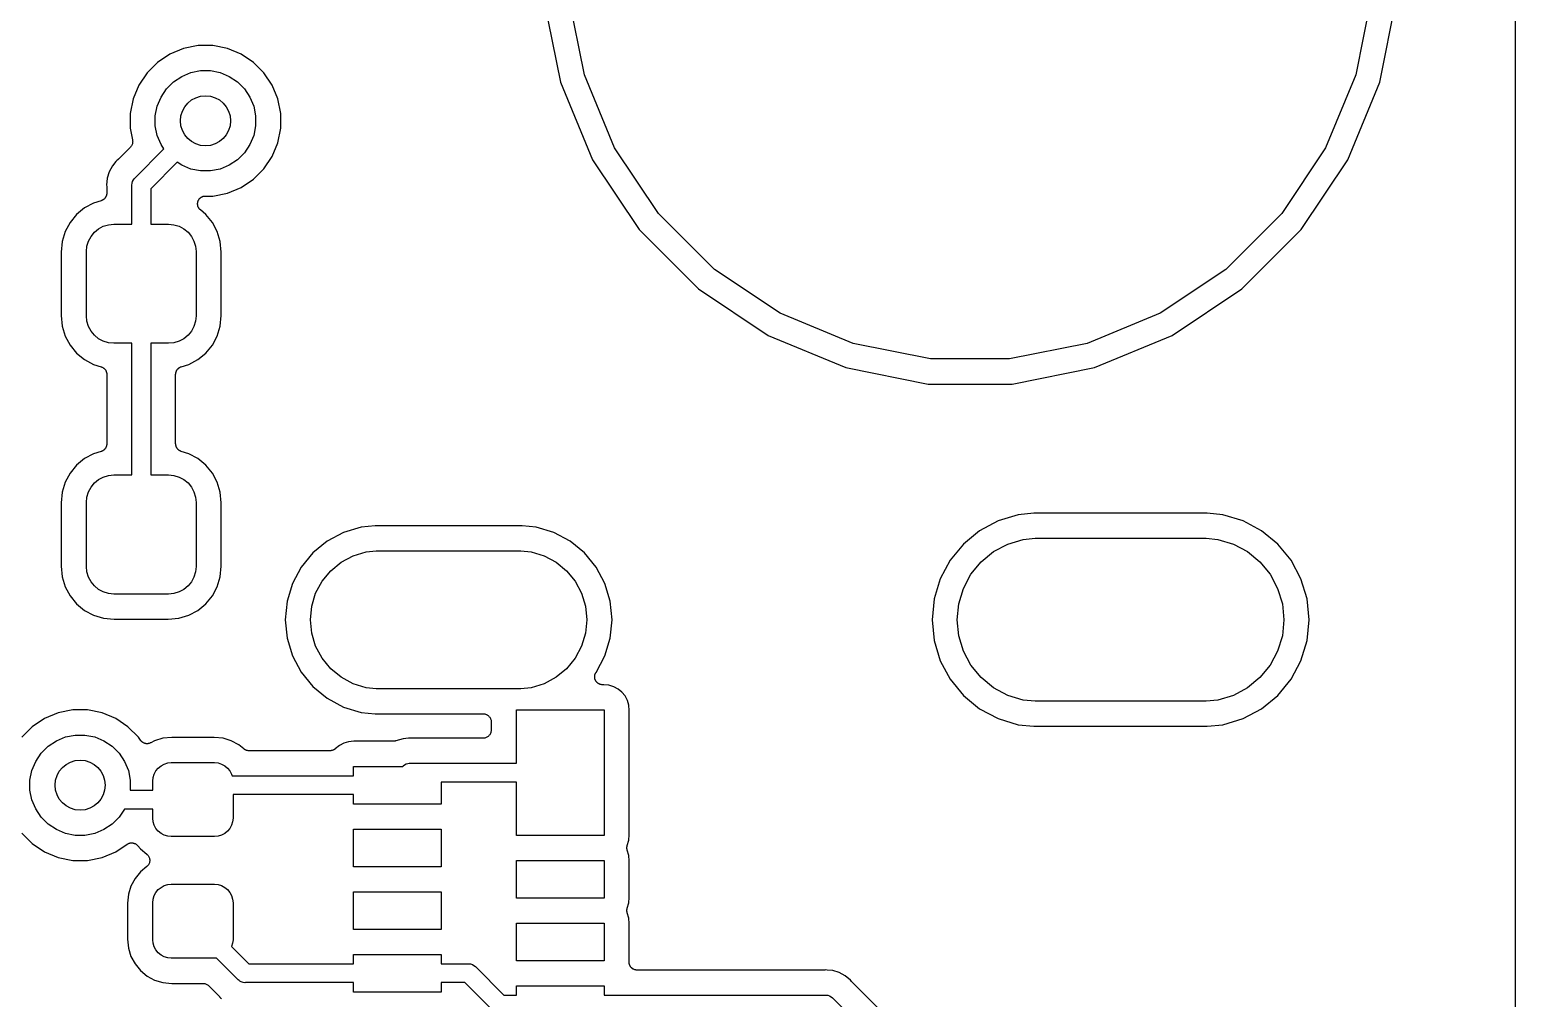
# Model space of a CAD drawing. Extents: x 113.2 to 188.8, y -123.8 to -78.2.
# Drawn here: x 177 to 188.85, y -90.8 to -83.07 of the extents above; entities that cross this region are included whole.
import ezdxf

# ---------------------------------------------------------------- set-up
doc = ezdxf.new("R2010")
doc.units = 0
doc.layers.add('BLACK', color=7, linetype='CONTINUOUS')

msp = doc.modelspace()

# ---------------------------------------------------------------- linework, layer by layer
at = {"layer": 'BLACK', "linetype": 'CONTINUOUS'}
for p, q in [((188.849, -78.2135), (188.849, -123.786)), ((181.1, -82.8349), (181.231, -83.4917)), ((181.423, -83.4334), (181.3, -82.8152)), ((187.7, -82.8152), (187.577, -83.4334)), ((187.769, -83.4917), (187.9, -82.8349)), ((178.116, -83.2683), (178.018, -83.334)), ((178.225, -83.2231), (178.116, -83.2683)), ((178.341, -83.2), (178.225, -83.2231)), ((178.459, -83.2), (178.341, -83.2)), ((178.575, -83.2231), (178.459, -83.2)), ((178.684, -83.2683), (178.575, -83.2231)), ((178.782, -83.334), (178.684, -83.2683)), ((177.934, -83.4175), (177.868, -83.5158)), ((178.018, -83.334), (177.934, -83.4175)), ((178.211, -83.4455), (178.283, -83.4154)), ((178.283, -83.4154), (178.361, -83.4)), ((178.361, -83.4), (178.439, -83.4)), ((178.439, -83.4), (178.517, -83.4154)), ((178.517, -83.4154), (178.589, -83.4455)), ((178.866, -83.4175), (178.782, -83.334)), ((178.932, -83.5158), (178.866, -83.4175)), ((177.868, -83.5158), (177.823, -83.625)), ((178.046, -83.6105), (178.089, -83.545)), ((178.089, -83.545), (178.145, -83.4893)), ((178.145, -83.4893), (178.211, -83.4455)), ((178.589, -83.4455), (178.655, -83.4893)), ((178.655, -83.4893), (178.711, -83.545)), ((178.711, -83.545), (178.754, -83.6105)), ((178.977, -83.625), (178.932, -83.5158)), ((181.231, -83.4917), (181.487, -84.1105)), ((181.664, -84.0158), (181.423, -83.4334)), ((187.577, -83.4334), (187.336, -84.0158)), ((187.513, -84.1105), (187.769, -83.4917)), ((177.823, -83.625), (177.8, -83.7409)), ((178.015, -83.6833), (178.046, -83.6105)), ((178.754, -83.6105), (178.785, -83.6833)), ((179, -83.7409), (178.977, -83.625)), ((177.8, -83.7409), (177.8, -83.8591)), ((178, -83.7606), (178.015, -83.6833)), ((178, -83.8394), (178, -83.7606)), ((178.785, -83.6833), (178.8, -83.7606)), ((178.8, -83.7606), (178.8, -83.8394)), ((179, -83.8591), (179, -83.7409)), ((177.8, -83.8591), (177.819, -83.9529)), ((178.015, -83.9167), (178, -83.8394)), ((178.8, -83.8394), (178.785, -83.9167)), ((178.977, -83.975), (179, -83.8591)), ((177.801, -84.0096), (177.705, -84.1063)), ((177.805, -84.0051), (177.801, -84.0096)), ((177.809, -84.0006), (177.805, -84.0051)), ((177.812, -83.995), (177.809, -84.0001)), ((177.809, -84.0001), (177.809, -84.0004)), ((177.809, -84.0004), (177.809, -84.0006)), ((177.815, -83.9899), (177.812, -83.995)), ((177.817, -83.9837), (177.815, -83.9893)), ((177.815, -83.9893), (177.815, -83.9896)), ((177.815, -83.9896), (177.815, -83.9899)), ((177.819, -83.9782), (177.817, -83.9837)), ((177.819, -83.9529), (177.819, -83.9532)), ((177.819, -83.9532), (177.819, -83.9532)), ((177.819, -83.9532), (177.819, -83.9532)), ((177.819, -83.9532), (177.819, -83.9538)), ((177.819, -83.9538), (177.819, -83.9596)), ((177.819, -83.9596), (177.82, -83.9654)), ((177.82, -83.966), (177.819, -83.9718)), ((177.819, -83.9718), (177.819, -83.9776)), ((177.819, -83.9776), (177.819, -83.9779)), ((177.819, -83.9779), (177.819, -83.9782)), ((177.82, -83.9654), (177.82, -83.9657)), ((177.82, -83.9657), (177.82, -83.966)), ((178.046, -83.9895), (178.015, -83.9167)), ((178.069, -84.0248), (178.046, -83.9895)), ((178.754, -83.9895), (178.711, -84.055)), ((178.785, -83.9167), (178.754, -83.9895)), ((178.932, -84.0842), (178.977, -83.975)), ((182.014, -84.5399), (181.664, -84.0158)), ((187.336, -84.0158), (186.986, -84.5399)), ((177.685, -84.1253), (177.658, -84.159)), ((177.692, -84.1171), (177.685, -84.1252)), ((177.685, -84.1252), (177.685, -84.1253)), ((177.7, -84.1105), (177.692, -84.1171)), ((177.702, -84.1086), (177.7, -84.1105)), ((177.704, -84.1069), (177.702, -84.1086)), ((177.705, -84.1063), (177.704, -84.1069)), ((177.837, -84.2569), (178.069, -84.0248)), ((178.175, -84.1309), (177.963, -84.3436)), ((178.211, -84.1545), (178.175, -84.1309)), ((178.655, -84.1107), (178.589, -84.1545)), ((178.711, -84.055), (178.655, -84.1107)), ((178.866, -84.1825), (178.932, -84.0842)), ((181.487, -84.1105), (181.859, -84.6674)), ((187.141, -84.6674), (187.513, -84.1105)), ((177.616, -84.2586), (177.611, -84.3125)), ((177.632, -84.2068), (177.616, -84.2586)), ((177.658, -84.159), (177.632, -84.2068)), ((177.825, -84.2706), (177.834, -84.2592)), ((177.834, -84.2592), (177.837, -84.2569)), ((178.283, -84.1846), (178.211, -84.1545)), ((178.361, -84.2), (178.283, -84.1846)), ((178.439, -84.2), (178.361, -84.2)), ((178.517, -84.1846), (178.439, -84.2)), ((178.589, -84.1545), (178.517, -84.1846)), ((178.782, -84.266), (178.866, -84.1825)), ((177.611, -84.3125), (177.612, -84.3229)), ((177.612, -84.3229), (177.612, -84.3238)), ((177.612, -84.3238), (177.612, -84.3265)), ((177.612, -84.3265), (177.613, -84.3291)), ((177.613, -84.3777), (177.612, -84.3786)), ((177.612, -84.3786), (177.612, -84.3814)), ((177.613, -84.3291), (177.613, -84.3777)), ((177.812, -84.3125), (177.814, -84.2978)), ((177.813, -84.3162), (177.812, -84.3125)), ((177.813, -84.625), (177.813, -84.3162)), ((177.814, -84.2978), (177.818, -84.2837)), ((177.818, -84.2837), (177.825, -84.2706)), ((177.963, -84.3436), (177.963, -84.625)), ((178.459, -84.4), (178.575, -84.3769)), ((178.575, -84.3769), (178.684, -84.3317)), ((178.684, -84.3317), (178.782, -84.266)), ((177.436, -84.4948), (177.372, -84.547)), ((177.508, -84.456), (177.436, -84.4948)), ((177.568, -84.4379), (177.508, -84.456)), ((177.57, -84.4368), (177.568, -84.4379)), ((177.573, -84.436), (177.57, -84.4368)), ((177.576, -84.4344), (177.573, -84.436)), ((177.579, -84.4332), (177.576, -84.4344)), ((177.582, -84.4316), (177.579, -84.4332)), ((177.584, -84.4303), (177.582, -84.4316)), ((177.587, -84.4282), (177.584, -84.4303)), ((177.589, -84.4264), (177.587, -84.4282)), ((177.591, -84.4244), (177.589, -84.4264)), ((177.594, -84.4226), (177.591, -84.4244)), ((177.596, -84.4201), (177.594, -84.4226)), ((177.598, -84.4177), (177.596, -84.4201)), ((177.6, -84.4154), (177.598, -84.4177)), ((177.602, -84.4132), (177.6, -84.4154)), ((177.603, -84.4103), (177.602, -84.4132)), ((177.605, -84.4075), (177.603, -84.4103)), ((177.606, -84.4049), (177.605, -84.4075)), ((177.607, -84.4025), (177.606, -84.4049)), ((177.608, -84.3993), (177.607, -84.4025)), ((177.61, -84.3962), (177.608, -84.3993)), ((177.611, -84.3908), (177.61, -84.3935)), ((177.61, -84.3935), (177.61, -84.3962)), ((177.612, -84.3842), (177.611, -84.3875)), ((177.611, -84.3875), (177.611, -84.3908)), ((177.612, -84.3814), (177.612, -84.3842)), ((178.337, -84.4561), (178.338, -84.4532)), ((178.337, -84.4593), (178.337, -84.4561)), ((178.337, -84.4624), (178.337, -84.4593)), ((178.337, -84.4654), (178.337, -84.4624)), ((178.337, -84.4684), (178.337, -84.4654)), ((178.338, -84.4715), (178.337, -84.4684)), ((178.338, -84.4502), (178.339, -84.4472)), ((178.338, -84.4532), (178.338, -84.4502)), ((178.338, -84.4746), (178.338, -84.4715)), ((178.339, -84.4775), (178.338, -84.4746)), ((178.339, -84.4472), (178.34, -84.4441)), ((178.339, -84.4804), (178.339, -84.4775)), ((178.34, -84.4833), (178.339, -84.4804)), ((178.34, -84.4441), (178.341, -84.4413)), ((178.341, -84.4864), (178.34, -84.4833)), ((178.341, -84.4413), (178.342, -84.4385)), ((178.343, -84.489), (178.341, -84.4864)), ((178.342, -84.4385), (178.343, -84.4357)), ((178.343, -84.4357), (178.344, -84.4328)), ((178.344, -84.4918), (178.343, -84.489)), ((178.344, -84.4328), (178.346, -84.4303)), ((178.346, -84.4945), (178.344, -84.4918)), ((178.346, -84.4303), (178.348, -84.4277)), ((178.347, -84.4973), (178.346, -84.4945)), ((178.349, -84.4996), (178.347, -84.4973)), ((178.348, -84.4277), (178.35, -84.4253)), ((178.35, -84.4253), (178.351, -84.4226)), ((178.351, -84.4226), (178.353, -84.4206)), ((178.353, -84.4206), (178.355, -84.4183)), ((178.355, -84.4183), (178.358, -84.4162)), ((178.358, -84.4162), (178.36, -84.414)), ((178.36, -84.414), (178.363, -84.4124)), ((178.363, -84.4124), (178.365, -84.4105)), ((178.365, -84.4105), (178.368, -84.409)), ((178.368, -84.409), (178.37, -84.4073)), ((178.37, -84.4073), (178.373, -84.4061)), ((178.373, -84.4061), (178.376, -84.4047)), ((178.376, -84.4047), (178.379, -84.4038)), ((178.379, -84.4038), (178.382, -84.4026)), ((178.382, -84.4026), (178.385, -84.4021)), ((178.385, -84.4021), (178.387, -84.4012)), ((178.387, -84.4012), (178.391, -84.4009)), ((178.391, -84.4009), (178.394, -84.4003)), ((178.394, -84.4003), (178.397, -84.4003)), ((178.397, -84.4003), (178.4, -84.4)), ((178.4, -84.4), (178.459, -84.4)), ((177.32, -84.6106), (177.281, -84.6831)), ((177.372, -84.547), (177.32, -84.6106)), ((178.351, -84.5021), (178.349, -84.4996)), ((178.353, -84.5044), (178.351, -84.5021)), ((178.355, -84.5068), (178.353, -84.5044)), ((178.357, -84.5087), (178.355, -84.5068)), ((178.359, -84.5109), (178.357, -84.5087)), ((178.36, -84.5114), (178.359, -84.5109)), ((178.403, -84.547), (178.36, -84.5114)), ((178.455, -84.6106), (178.403, -84.547)), ((178.494, -84.6831), (178.455, -84.6106)), ((182.46, -84.9856), (182.014, -84.5399)), ((186.986, -84.5399), (186.54, -84.9856)), ((177.281, -84.6831), (177.257, -84.7619)), ((177.467, -84.76), (177.487, -84.7222)), ((177.487, -84.7222), (177.514, -84.6891)), ((177.514, -84.6891), (177.547, -84.6619)), ((177.547, -84.6619), (177.585, -84.6417)), ((177.585, -84.6417), (177.626, -84.6292)), ((177.626, -84.6292), (177.669, -84.625)), ((177.669, -84.625), (177.813, -84.625)), ((177.963, -84.625), (178.106, -84.625)), ((178.106, -84.625), (178.149, -84.6292)), ((178.149, -84.6292), (178.19, -84.6417)), ((178.19, -84.6417), (178.228, -84.6619)), ((178.228, -84.6619), (178.261, -84.6891)), ((178.261, -84.6891), (178.288, -84.7222)), ((178.288, -84.7222), (178.308, -84.76)), ((178.518, -84.7619), (178.494, -84.6831)), ((181.859, -84.6674), (182.333, -85.141)), ((186.667, -85.141), (187.141, -84.6674)), ((177.257, -84.7619), (177.249, -84.8468)), ((177.249, -84.8468), (177.249, -85.3532)), ((177.45, -84.8438), (177.454, -84.8011)), ((177.45, -85.3563), (177.45, -84.8438)), ((177.454, -84.8011), (177.467, -84.76)), ((178.308, -84.76), (178.321, -84.8011)), ((178.321, -84.8011), (178.325, -84.8438)), ((178.325, -84.8438), (178.325, -85.3563)), ((178.526, -84.8468), (178.518, -84.7619)), ((178.526, -85.3532), (178.526, -84.8468)), ((182.984, -85.3358), (182.46, -84.9856)), ((186.54, -84.9856), (186.016, -85.3358)), ((182.333, -85.141), (182.889, -85.513)), ((186.111, -85.513), (186.667, -85.141)), ((177.249, -85.3532), (177.257, -85.4381)), ((177.257, -85.4381), (177.281, -85.5169)), ((177.454, -85.3989), (177.45, -85.3563)), ((177.467, -85.44), (177.454, -85.3989)), ((177.487, -85.4778), (177.467, -85.44)), ((178.308, -85.44), (178.288, -85.4778)), ((178.321, -85.3989), (178.308, -85.44)), ((178.325, -85.3563), (178.321, -85.3989)), ((178.494, -85.5169), (178.518, -85.4381)), ((178.518, -85.4381), (178.526, -85.3532)), ((183.567, -85.577), (182.984, -85.3358)), ((186.016, -85.3358), (185.433, -85.577)), ((177.281, -85.5169), (177.32, -85.5894)), ((177.514, -85.5109), (177.487, -85.4778)), ((177.547, -85.5381), (177.514, -85.5109)), ((177.585, -85.5583), (177.547, -85.5381)), ((177.626, -85.5708), (177.585, -85.5583)), ((178.19, -85.5583), (178.149, -85.5708)), ((178.228, -85.5381), (178.19, -85.5583)), ((178.261, -85.5109), (178.228, -85.5381)), ((178.288, -85.4778), (178.261, -85.5109)), ((178.455, -85.5894), (178.494, -85.5169)), ((182.889, -85.513), (183.508, -85.7693)), ((185.492, -85.7693), (186.111, -85.513)), ((177.32, -85.5894), (177.372, -85.653)), ((177.372, -85.653), (177.436, -85.7052)), ((177.669, -85.575), (177.626, -85.5708)), ((177.813, -85.575), (177.669, -85.575)), ((177.812, -86.625), (177.813, -85.575)), ((178.106, -85.575), (177.963, -85.575)), ((177.963, -85.575), (177.963, -86.625)), ((178.149, -85.5708), (178.106, -85.575)), ((178.339, -85.7052), (178.403, -85.653)), ((178.403, -85.653), (178.455, -85.5894)), ((184.185, -85.7), (183.567, -85.577)), ((185.433, -85.577), (184.815, -85.7)), ((177.436, -85.7052), (177.508, -85.744)), ((177.508, -85.744), (177.568, -85.7621)), ((177.568, -85.7621), (177.569, -85.7624)), ((177.569, -85.7624), (177.571, -85.7635)), ((177.571, -85.7635), (177.574, -85.7644)), ((177.574, -85.7644), (177.577, -85.7659)), ((177.577, -85.7659), (177.58, -85.7673)), ((177.58, -85.7673), (177.582, -85.7689)), ((177.582, -85.7689), (177.585, -85.7702)), ((177.585, -85.7702), (177.587, -85.7723)), ((177.587, -85.7723), (177.59, -85.7742)), ((177.59, -85.7742), (177.592, -85.7762)), ((177.592, -85.7762), (177.594, -85.778)), ((177.594, -85.778), (177.596, -85.7806)), ((177.596, -85.7806), (177.599, -85.783)), ((177.599, -85.783), (177.6, -85.7853)), ((177.6, -85.7853), (177.602, -85.7875)), ((177.602, -85.7875), (177.604, -85.7904)), ((177.604, -85.7904), (177.605, -85.7932)), ((177.605, -85.7932), (177.606, -85.7959)), ((177.606, -85.7959), (177.608, -85.7983)), ((177.608, -85.7983), (177.609, -85.8015)), ((178.165, -85.8038), (178.167, -85.8007)), ((178.167, -85.8007), (178.168, -85.7975)), ((178.168, -85.7975), (178.169, -85.7951)), ((178.169, -85.7951), (178.17, -85.7925)), ((178.17, -85.7925), (178.172, -85.7897)), ((178.172, -85.7897), (178.173, -85.7868)), ((178.173, -85.7868), (178.175, -85.7846)), ((178.175, -85.7846), (178.177, -85.7823)), ((178.177, -85.7823), (178.179, -85.7799)), ((178.179, -85.7799), (178.181, -85.7774)), ((178.181, -85.7774), (178.184, -85.7756)), ((178.184, -85.7756), (178.186, -85.7736)), ((178.186, -85.7736), (178.188, -85.7718)), ((178.188, -85.7718), (178.191, -85.7697)), ((178.191, -85.7697), (178.193, -85.7684)), ((178.193, -85.7684), (178.196, -85.7668)), ((178.196, -85.7668), (178.199, -85.7656)), ((178.199, -85.7656), (178.202, -85.764)), ((178.202, -85.764), (178.205, -85.7632)), ((178.205, -85.7632), (178.207, -85.7621)), ((178.207, -85.7621), (178.267, -85.744)), ((178.267, -85.744), (178.339, -85.7052)), ((183.508, -85.7693), (184.165, -85.9)), ((184.815, -85.7), (184.185, -85.7)), ((184.835, -85.9), (185.492, -85.7693)), ((177.609, -85.8015), (177.61, -85.8046)), ((177.61, -85.8046), (177.61, -85.8074)), ((177.61, -85.8074), (177.611, -85.8101)), ((177.611, -85.8101), (177.612, -85.8134)), ((177.612, -85.8134), (177.612, -85.8167)), ((177.612, -85.8167), (177.612, -85.8195)), ((177.612, -85.8195), (177.613, -85.8223)), ((177.613, -85.8223), (177.612, -86.3777)), ((178.162, -85.8223), (178.163, -85.8214)), ((178.162, -86.3777), (178.162, -85.8223)), ((178.163, -85.8125), (178.164, -85.8092)), ((178.163, -85.8158), (178.163, -85.8125)), ((178.163, -85.8186), (178.163, -85.8158)), ((178.163, -85.8214), (178.163, -85.8186)), ((178.164, -85.8092), (178.165, -85.8065)), ((178.165, -85.8065), (178.165, -85.8038)), ((184.165, -85.9), (184.835, -85.9)), ((177.611, -86.3908), (177.61, -86.3935)), ((177.61, -86.3935), (177.61, -86.3962)), ((177.612, -86.3842), (177.611, -86.3875)), ((177.611, -86.3875), (177.611, -86.3908)), ((177.612, -86.3777), (177.612, -86.3786)), ((177.612, -86.3786), (177.612, -86.3814)), ((177.612, -86.3814), (177.612, -86.3842)), ((178.163, -86.3805), (178.162, -86.3777)), ((178.163, -86.3833), (178.163, -86.3805)), ((178.163, -86.3866), (178.163, -86.3833)), ((178.164, -86.3899), (178.163, -86.3866)), ((178.165, -86.3926), (178.164, -86.3899)), ((178.165, -86.3954), (178.165, -86.3926)), ((177.436, -86.4948), (177.372, -86.547)), ((177.508, -86.456), (177.436, -86.4948)), ((177.568, -86.4379), (177.508, -86.456)), ((177.57, -86.4368), (177.568, -86.4379)), ((177.573, -86.436), (177.57, -86.4368)), ((177.576, -86.4344), (177.573, -86.436)), ((177.579, -86.4332), (177.576, -86.4344)), ((177.582, -86.4316), (177.579, -86.4332)), ((177.584, -86.4303), (177.582, -86.4316)), ((177.587, -86.4282), (177.584, -86.4303)), ((177.589, -86.4264), (177.587, -86.4282)), ((177.591, -86.4244), (177.589, -86.4264)), ((177.594, -86.4226), (177.591, -86.4244)), ((177.596, -86.4201), (177.594, -86.4226)), ((177.598, -86.4177), (177.596, -86.4201)), ((177.6, -86.4154), (177.598, -86.4177)), ((177.602, -86.4132), (177.6, -86.4154)), ((177.603, -86.4103), (177.602, -86.4132)), ((177.605, -86.4075), (177.603, -86.4103)), ((177.606, -86.4049), (177.605, -86.4075)), ((177.607, -86.4025), (177.606, -86.4049)), ((177.608, -86.3993), (177.607, -86.4025)), ((177.61, -86.3962), (177.608, -86.3993)), ((178.166, -86.3985), (178.165, -86.3954)), ((178.167, -86.4017), (178.166, -86.3985)), ((178.169, -86.4041), (178.167, -86.4017)), ((178.17, -86.4068), (178.169, -86.4041)), ((178.171, -86.4095), (178.17, -86.4068)), ((178.173, -86.4125), (178.171, -86.4095)), ((178.175, -86.4147), (178.173, -86.4125)), ((178.176, -86.417), (178.175, -86.4147)), ((178.179, -86.4194), (178.176, -86.417)), ((178.181, -86.422), (178.179, -86.4194)), ((178.183, -86.4238), (178.181, -86.422)), ((178.185, -86.4258), (178.183, -86.4238)), ((178.188, -86.4277), (178.185, -86.4258)), ((178.19, -86.4298), (178.188, -86.4277)), ((178.193, -86.4312), (178.19, -86.4298)), ((178.195, -86.4327), (178.193, -86.4312)), ((178.198, -86.4341), (178.195, -86.4327)), ((178.201, -86.4356), (178.198, -86.4341)), ((178.204, -86.4365), (178.201, -86.4356)), ((178.206, -86.4376), (178.204, -86.4365)), ((178.207, -86.4379), (178.206, -86.4376)), ((178.267, -86.456), (178.207, -86.4379)), ((178.339, -86.4948), (178.267, -86.456)), ((178.403, -86.547), (178.339, -86.4948)), ((177.32, -86.6106), (177.281, -86.6831)), ((177.372, -86.547), (177.32, -86.6106)), ((177.585, -86.6417), (177.626, -86.6292)), ((177.626, -86.6292), (177.669, -86.625)), ((177.669, -86.625), (177.812, -86.625)), ((177.963, -86.625), (178.106, -86.625)), ((178.106, -86.625), (178.149, -86.6292)), ((178.149, -86.6292), (178.19, -86.6417)), ((178.455, -86.6106), (178.403, -86.547)), ((178.494, -86.6831), (178.455, -86.6106)), ((177.281, -86.6831), (177.257, -86.7619)), ((177.467, -86.76), (177.487, -86.7222)), ((177.487, -86.7222), (177.514, -86.6891)), ((177.514, -86.6891), (177.547, -86.6619)), ((177.547, -86.6619), (177.585, -86.6417)), ((178.19, -86.6417), (178.228, -86.6619)), ((178.228, -86.6619), (178.261, -86.6891)), ((178.261, -86.6891), (178.288, -86.7222)), ((178.288, -86.7222), (178.308, -86.76)), ((178.518, -86.7619), (178.494, -86.6831)), ((177.257, -86.7619), (177.249, -86.8468)), ((177.249, -86.8468), (177.249, -87.3532)), ((177.45, -86.8438), (177.454, -86.8011)), ((177.45, -87.3563), (177.45, -86.8438)), ((177.454, -86.8011), (177.467, -86.76)), ((178.308, -86.76), (178.321, -86.8011)), ((178.321, -86.8011), (178.325, -86.8438)), ((178.325, -86.8438), (178.325, -87.3563)), ((178.526, -86.8468), (178.518, -86.7619)), ((178.526, -87.3532), (178.526, -86.8468)), ((184.883, -86.9423), (184.723, -86.9909)), ((185.008, -86.93), (184.883, -86.9423)), ((186.392, -86.93), (185.008, -86.93)), ((186.517, -86.9423), (186.392, -86.93)), ((186.677, -86.9909), (186.517, -86.9423)), ((179.502, -87.0837), (179.371, -87.1534)), ((179.643, -87.0409), (179.502, -87.0837)), ((179.753, -87.03), (179.643, -87.0409)), ((180.927, -87.03), (179.753, -87.03)), ((181.037, -87.0409), (180.927, -87.03)), ((181.178, -87.0837), (181.037, -87.0409)), ((181.309, -87.1534), (181.178, -87.0837)), ((184.575, -87.0698), (184.446, -87.1761)), ((184.723, -86.9909), (184.575, -87.0698)), ((186.825, -87.0698), (186.677, -86.9909)), ((186.954, -87.176), (186.825, -87.0698)), ((179.371, -87.1534), (179.257, -87.2471)), ((181.423, -87.2471), (181.309, -87.1534)), ((184.446, -87.1761), (184.34, -87.3055)), ((184.687, -87.2369), (184.8, -87.1766)), ((184.8, -87.1766), (184.923, -87.1394)), ((184.923, -87.1394), (185.018, -87.13)), ((185.018, -87.13), (186.382, -87.13)), ((186.382, -87.13), (186.477, -87.1394)), ((186.477, -87.1394), (186.6, -87.1766)), ((186.6, -87.1766), (186.713, -87.2369)), ((187.06, -87.3055), (186.954, -87.176)), ((179.257, -87.2471), (179.163, -87.3613)), ((179.399, -87.3892), (179.483, -87.3205)), ((179.483, -87.3205), (179.579, -87.2694)), ((179.579, -87.2694), (179.682, -87.238)), ((179.682, -87.238), (179.763, -87.23)), ((179.763, -87.23), (180.917, -87.23)), ((180.917, -87.23), (180.998, -87.238)), ((180.998, -87.238), (181.101, -87.2694)), ((181.101, -87.2694), (181.197, -87.3205)), ((181.197, -87.3205), (181.281, -87.3892)), ((181.517, -87.3613), (181.423, -87.2471)), ((184.34, -87.3055), (184.261, -87.4531)), ((184.507, -87.4171), (184.588, -87.3182)), ((184.588, -87.3182), (184.687, -87.2369)), ((186.713, -87.2369), (186.812, -87.3182)), ((186.812, -87.3182), (186.893, -87.4171)), ((187.139, -87.4531), (187.06, -87.3055)), ((177.249, -87.3532), (177.257, -87.4381)), ((177.257, -87.4381), (177.281, -87.5169)), ((177.454, -87.3989), (177.45, -87.3563)), ((177.467, -87.44), (177.454, -87.3989)), ((177.487, -87.4778), (177.467, -87.44)), ((178.308, -87.44), (178.288, -87.4778)), ((178.321, -87.3989), (178.308, -87.44)), ((178.325, -87.3563), (178.321, -87.3989)), ((178.494, -87.5169), (178.518, -87.4381)), ((178.518, -87.4381), (178.526, -87.3532)), ((179.163, -87.3613), (179.094, -87.4916)), ((179.33, -87.473), (179.399, -87.3892)), ((181.281, -87.3892), (181.35, -87.473)), ((181.586, -87.4916), (181.517, -87.3613)), ((184.261, -87.4531), (184.212, -87.6134)), ((184.447, -87.5301), (184.507, -87.4171)), ((186.893, -87.4171), (186.953, -87.5301)), ((187.188, -87.6134), (187.139, -87.4531)), ((177.281, -87.5169), (177.32, -87.5894)), ((177.514, -87.5109), (177.487, -87.4778)), ((177.547, -87.5381), (177.514, -87.5109)), ((177.585, -87.5583), (177.547, -87.5381)), ((177.626, -87.5708), (177.585, -87.5583)), ((177.669, -87.575), (177.626, -87.5708)), ((178.106, -87.575), (177.669, -87.575)), ((178.149, -87.5708), (178.106, -87.575)), ((178.19, -87.5583), (178.149, -87.5708)), ((178.228, -87.5381), (178.19, -87.5583)), ((178.261, -87.5109), (178.228, -87.5381)), ((178.288, -87.4778), (178.261, -87.5109)), ((178.455, -87.5894), (178.494, -87.5169)), ((179.094, -87.4916), (179.051, -87.633)), ((179.248, -87.6722), (179.279, -87.5685)), ((179.279, -87.5685), (179.33, -87.473)), ((181.35, -87.473), (181.401, -87.5685)), ((181.401, -87.5685), (181.432, -87.6722)), ((181.629, -87.633), (181.586, -87.4916)), ((184.409, -87.6526), (184.447, -87.5301)), ((186.953, -87.5301), (186.991, -87.6526)), ((177.32, -87.5894), (177.372, -87.653)), ((177.372, -87.653), (177.436, -87.7052)), ((178.339, -87.7052), (178.403, -87.653)), ((178.403, -87.653), (178.455, -87.5894)), ((179.051, -87.633), (179.036, -87.78)), ((179.237, -87.78), (179.248, -87.6722)), ((181.432, -87.6722), (181.443, -87.78)), ((181.644, -87.78), (181.629, -87.633)), ((184.212, -87.6134), (184.196, -87.78)), ((184.397, -87.78), (184.409, -87.6526)), ((186.991, -87.6526), (187.003, -87.78)), ((187.204, -87.78), (187.188, -87.6134)), ((177.436, -87.7052), (177.508, -87.744)), ((177.508, -87.744), (177.587, -87.7679)), ((177.587, -87.7679), (177.672, -87.7763)), ((177.672, -87.7763), (178.103, -87.7763)), ((178.103, -87.7763), (178.188, -87.7679)), ((178.188, -87.7679), (178.267, -87.744)), ((178.267, -87.744), (178.339, -87.7052)), ((179.036, -87.78), (179.051, -87.927)), ((179.248, -87.8878), (179.237, -87.78)), ((181.443, -87.78), (181.432, -87.8878)), ((181.629, -87.927), (181.644, -87.78)), ((184.196, -87.78), (184.212, -87.9466)), ((184.409, -87.9074), (184.397, -87.78)), ((187.003, -87.78), (186.991, -87.9074)), ((187.188, -87.9466), (187.204, -87.78)), ((179.051, -87.927), (179.094, -88.0684)), ((179.279, -87.9915), (179.248, -87.8878)), ((181.432, -87.8878), (181.401, -87.9915)), ((181.586, -88.0684), (181.629, -87.927)), ((184.447, -88.0299), (184.409, -87.9074)), ((186.991, -87.9074), (186.953, -88.0299)), ((179.33, -88.087), (179.279, -87.9915)), ((181.401, -87.9915), (181.35, -88.087)), ((184.212, -87.9466), (184.261, -88.1069)), ((184.507, -88.1429), (184.447, -88.0299)), ((186.953, -88.0299), (186.893, -88.1429)), ((187.139, -88.1069), (187.188, -87.9466)), ((179.094, -88.0684), (179.163, -88.1987)), ((179.399, -88.1708), (179.33, -88.087)), ((179.483, -88.2395), (179.399, -88.1708)), ((181.281, -88.1708), (181.197, -88.2395)), ((181.35, -88.087), (181.281, -88.1708)), ((181.516, -88.2), (181.586, -88.0684)), ((184.261, -88.1069), (184.34, -88.2545)), ((184.588, -88.2418), (184.507, -88.1429)), ((186.893, -88.1429), (186.812, -88.2418)), ((187.06, -88.2545), (187.139, -88.1069)), ((179.163, -88.1987), (179.257, -88.3129)), ((179.579, -88.2906), (179.483, -88.2395)), ((181.197, -88.2395), (181.101, -88.2906)), ((181.505, -88.2295), (181.506, -88.2264)), ((181.505, -88.2325), (181.505, -88.2295)), ((181.505, -88.2354), (181.505, -88.2325)), ((181.505, -88.2386), (181.505, -88.2354)), ((181.505, -88.2418), (181.505, -88.2386)), ((181.505, -88.2447), (181.505, -88.2418)), ((181.506, -88.2477), (181.505, -88.2447)), ((181.506, -88.2232), (181.507, -88.2204)), ((181.506, -88.2264), (181.506, -88.2232)), ((181.507, -88.2507), (181.506, -88.2477)), ((181.507, -88.2175), (181.509, -88.2146)), ((181.507, -88.2204), (181.507, -88.2175)), ((181.507, -88.2539), (181.507, -88.2507)), ((181.508, -88.2566), (181.507, -88.2539)), ((181.509, -88.2594), (181.508, -88.2566)), ((181.509, -88.2115), (181.511, -88.2089)), ((181.509, -88.2146), (181.509, -88.2115)), ((181.511, -88.2623), (181.509, -88.2594)), ((181.511, -88.2089), (181.512, -88.2062)), ((181.512, -88.2652), (181.511, -88.2623)), ((181.512, -88.2062), (181.514, -88.2035)), ((181.513, -88.2677), (181.512, -88.2652)), ((181.515, -88.2703), (181.513, -88.2677)), ((181.514, -88.2035), (181.515, -88.2007)), ((181.515, -88.2007), (181.516, -88.2)), ((181.517, -88.2728), (181.515, -88.2703)), ((181.519, -88.2754), (181.517, -88.2728)), ((181.521, -88.2775), (181.519, -88.2754)), ((181.523, -88.2799), (181.521, -88.2775)), ((181.525, -88.2819), (181.523, -88.2799)), ((181.527, -88.2842), (181.525, -88.2819)), ((181.53, -88.2858), (181.527, -88.2842)), ((181.532, -88.2877), (181.53, -88.2858)), ((181.535, -88.2893), (181.532, -88.2877)), ((181.537, -88.2911), (181.535, -88.2893)), ((184.34, -88.2545), (184.446, -88.3839)), ((184.687, -88.3231), (184.588, -88.2418)), ((186.812, -88.2418), (186.713, -88.3231)), ((186.954, -88.384), (187.06, -88.2545)), ((179.257, -88.3129), (179.371, -88.4066)), ((179.371, -88.4066), (179.502, -88.4763)), ((179.682, -88.322), (179.579, -88.2906)), ((179.763, -88.33), (179.682, -88.322)), ((180.917, -88.33), (179.763, -88.33)), ((180.998, -88.322), (180.917, -88.33)), ((181.101, -88.2906), (180.998, -88.322)), ((181.54, -88.2922), (181.537, -88.2911)), ((181.543, -88.2936), (181.54, -88.2922)), ((181.546, -88.2946), (181.543, -88.2936)), ((181.549, -88.2959), (181.546, -88.2946)), ((181.552, -88.2965), (181.549, -88.2959)), ((181.554, -88.2974), (181.552, -88.2965)), ((181.558, -88.2977), (181.554, -88.2974)), ((181.561, -88.2984), (181.558, -88.2977)), ((181.564, -88.2984), (181.561, -88.2984)), ((181.567, -88.2987), (181.564, -88.2984)), ((181.577, -88.2987), (181.567, -88.2987)), ((181.567, -88.2987), (181.567, -88.2987)), ((181.619, -88.3029), (181.577, -88.2987)), ((181.657, -88.3143), (181.619, -88.3029)), ((181.692, -88.3329), (181.657, -88.3143)), ((181.722, -88.3579), (181.692, -88.3329)), ((181.747, -88.3884), (181.722, -88.3579)), ((181.766, -88.4231), (181.747, -88.3884)), ((184.446, -88.3839), (184.575, -88.4902)), ((184.8, -88.3834), (184.687, -88.3231)), ((184.923, -88.4206), (184.8, -88.3834)), ((186.6, -88.3834), (186.477, -88.4206)), ((186.713, -88.3231), (186.6, -88.3834)), ((186.825, -88.4902), (186.954, -88.384)), ((177.225, -88.5231), (177.116, -88.5683)), ((177.341, -88.5), (177.225, -88.5231)), ((177.459, -88.5), (177.341, -88.5)), ((177.575, -88.5231), (177.459, -88.5)), ((177.684, -88.5683), (177.575, -88.5231)), ((179.502, -88.4763), (179.643, -88.5191)), ((179.643, -88.5191), (179.753, -88.53)), ((180.88, -88.925), (180.88, -88.5)), ((180.88, -88.5), (181.58, -88.5)), ((181.58, -88.5), (181.58, -89.5)), ((181.777, -88.4608), (181.766, -88.4231)), ((181.781, -88.5031), (181.777, -88.4608)), ((181.781, -89.4969), (181.781, -88.5031)), ((184.575, -88.4902), (184.723, -88.5691)), ((185.018, -88.43), (184.923, -88.4206)), ((186.382, -88.43), (185.018, -88.43)), ((186.477, -88.4206), (186.382, -88.43)), ((186.677, -88.5691), (186.825, -88.4902)), ((177.018, -88.6339), (176.934, -88.7175)), ((177.116, -88.5683), (177.018, -88.6339)), ((177.782, -88.6339), (177.684, -88.5683)), ((177.866, -88.7175), (177.782, -88.6339)), ((179.753, -88.53), (180.616, -88.53)), ((180.616, -88.53), (180.616, -88.53)), ((180.616, -88.53), (180.616, -88.53)), ((180.616, -88.53), (180.616, -88.53)), ((180.616, -88.53), (180.617, -88.53)), ((180.617, -88.53), (180.623, -88.5307)), ((180.623, -88.5307), (180.629, -88.5313)), ((180.629, -88.5313), (180.629, -88.5313)), ((180.629, -88.5313), (180.629, -88.5314)), ((180.629, -88.5314), (180.635, -88.5332)), ((180.635, -88.5332), (180.64, -88.5349)), ((180.64, -88.5349), (180.64, -88.535)), ((180.64, -88.535), (180.641, -88.5351)), ((180.641, -88.5351), (180.646, -88.5379)), ((180.646, -88.5379), (180.651, -88.5407)), ((180.651, -88.5407), (180.651, -88.5409)), ((180.651, -88.5409), (180.651, -88.541)), ((180.651, -88.541), (180.656, -88.5448)), ((180.656, -88.5448), (180.66, -88.5486)), ((180.66, -88.5486), (180.661, -88.5487)), ((180.661, -88.5487), (180.661, -88.5489)), ((180.661, -88.5489), (180.664, -88.5535)), ((180.664, -88.5535), (180.668, -88.5581)), ((180.668, -88.5581), (180.668, -88.5583)), ((180.668, -88.5583), (180.668, -88.5584)), ((180.668, -88.5584), (180.671, -88.5637)), ((180.671, -88.5637), (180.674, -88.5689)), ((180.674, -88.5689), (180.674, -88.5691)), ((180.674, -88.5691), (180.674, -88.5693)), ((180.674, -88.5693), (180.676, -88.575)), ((180.676, -88.575), (180.678, -88.5806)), ((180.678, -88.5806), (180.678, -88.5809)), ((180.678, -88.5809), (180.678, -88.5811)), ((180.678, -88.5811), (180.678, -88.5869)), ((180.678, -88.5869), (180.679, -88.5928)), ((180.679, -88.5928), (180.679, -88.6621)), ((184.723, -88.5691), (184.883, -88.6177)), ((184.883, -88.6177), (185.008, -88.63)), ((185.008, -88.63), (186.392, -88.63)), ((186.392, -88.63), (186.517, -88.6177)), ((186.517, -88.6177), (186.677, -88.5691)), ((177.145, -88.7893), (177.211, -88.7455)), ((177.211, -88.7455), (177.283, -88.7154)), ((177.283, -88.7154), (177.361, -88.7)), ((177.361, -88.7), (177.439, -88.7)), ((177.439, -88.7), (177.517, -88.7154)), ((177.517, -88.7154), (177.589, -88.7455)), ((177.589, -88.7455), (177.655, -88.7893)), ((177.882, -88.7413), (177.866, -88.7175)), ((177.884, -88.7435), (177.882, -88.7413)), ((177.885, -88.7458), (177.884, -88.7435)), ((177.888, -88.7482), (177.885, -88.7458)), ((177.89, -88.7508), (177.888, -88.7482)), ((177.892, -88.7526), (177.89, -88.7508)), ((177.894, -88.7546), (177.892, -88.7526)), ((177.897, -88.7564), (177.894, -88.7546)), ((177.899, -88.7585), (177.897, -88.7564)), ((177.902, -88.7599), (177.899, -88.7585)), ((177.904, -88.7615), (177.902, -88.7599)), ((177.907, -88.7628), (177.904, -88.7615)), ((177.91, -88.7644), (177.907, -88.7628)), ((177.96, -88.7632), (177.958, -88.7646)), ((177.963, -88.7622), (177.96, -88.7632)), ((177.964, -88.7618), (177.963, -88.7622)), ((177.994, -88.7456), (177.964, -88.7618)), ((178.06, -88.7257), (177.994, -88.7456)), ((178.131, -88.7187), (178.06, -88.7257)), ((178.469, -88.7187), (178.131, -88.7187)), ((178.54, -88.7257), (178.469, -88.7187)), ((178.606, -88.7456), (178.54, -88.7257)), ((178.666, -88.7778), (178.606, -88.7456)), ((179.541, -88.7529), (179.503, -88.7643)), ((179.583, -88.7487), (179.541, -88.7529)), ((179.902, -88.7487), (179.583, -88.7487)), ((179.904, -88.7485), (179.902, -88.7487)), ((179.907, -88.7485), (179.904, -88.7485)), ((179.91, -88.7479), (179.907, -88.7485)), ((179.914, -88.7475), (179.91, -88.7479)), ((179.916, -88.7468), (179.914, -88.7475)), ((179.919, -88.7463), (179.916, -88.7468)), ((179.92, -88.746), (179.919, -88.7463)), ((179.976, -88.729), (179.92, -88.746)), ((180.019, -88.7247), (179.976, -88.729)), ((180.02, -88.7247), (180.019, -88.7247)), ((180.03, -88.7237), (180.02, -88.7247)), ((180.04, -88.7247), (180.03, -88.7237)), ((180.043, -88.7247), (180.04, -88.7247)), ((180.046, -88.725), (180.043, -88.7247)), ((180.047, -88.725), (180.046, -88.725)), ((180.616, -88.725), (180.047, -88.725)), ((180.622, -88.7244), (180.616, -88.725)), ((180.628, -88.7239), (180.622, -88.7244)), ((180.634, -88.7221), (180.628, -88.7238)), ((180.628, -88.7238), (180.628, -88.7238)), ((180.628, -88.7238), (180.628, -88.7239)), ((180.639, -88.7204), (180.634, -88.7221)), ((180.64, -88.7203), (180.639, -88.7204)), ((180.645, -88.7175), (180.64, -88.7203)), ((180.64, -88.7203), (180.64, -88.7203)), ((180.65, -88.7147), (180.645, -88.7175)), ((180.651, -88.7145), (180.65, -88.7146)), ((180.65, -88.7146), (180.65, -88.7147)), ((180.655, -88.7108), (180.651, -88.7145)), ((180.66, -88.7071), (180.655, -88.7108)), ((180.664, -88.7022), (180.66, -88.7067)), ((180.66, -88.7067), (180.66, -88.7069)), ((180.66, -88.7069), (180.66, -88.7071)), ((180.668, -88.6977), (180.664, -88.7022)), ((180.671, -88.6921), (180.668, -88.6973)), ((180.668, -88.6973), (180.668, -88.6975)), ((180.668, -88.6975), (180.668, -88.6977)), ((180.674, -88.6869), (180.671, -88.6921)), ((180.676, -88.6809), (180.674, -88.6865)), ((180.674, -88.6865), (180.674, -88.6867)), ((180.674, -88.6867), (180.674, -88.6869)), ((180.677, -88.6752), (180.676, -88.6809)), ((180.678, -88.669), (180.677, -88.6748)), ((180.677, -88.6748), (180.677, -88.675)), ((180.677, -88.675), (180.677, -88.6752)), ((180.679, -88.663), (180.678, -88.669)), ((180.679, -88.6621), (180.679, -88.6626)), ((180.679, -88.6626), (180.679, -88.6626)), ((180.679, -88.6626), (180.679, -88.6626)), ((180.679, -88.6626), (180.679, -88.663)), ((177.046, -88.9105), (177.089, -88.845)), ((177.089, -88.845), (177.145, -88.7893)), ((177.655, -88.7893), (177.711, -88.845)), ((177.711, -88.845), (177.754, -88.9105)), ((177.913, -88.7652), (177.91, -88.7644)), ((177.915, -88.7663), (177.913, -88.7652)), ((177.919, -88.767), (177.915, -88.7663)), ((177.922, -88.7679), (177.919, -88.767)), ((177.925, -88.7682), (177.922, -88.7679)), ((177.927, -88.7688), (177.925, -88.7682)), ((177.931, -88.7689), (177.927, -88.7688)), ((177.934, -88.7692), (177.931, -88.7689)), ((177.937, -88.7689), (177.934, -88.7692)), ((177.94, -88.769), (177.937, -88.7689)), ((177.943, -88.7684), (177.94, -88.769)), ((177.946, -88.7681), (177.943, -88.7684)), ((177.949, -88.7672), (177.946, -88.7681)), ((177.952, -88.7667), (177.949, -88.7672)), ((177.955, -88.7655), (177.952, -88.7667)), ((177.958, -88.7646), (177.955, -88.7655)), ((178.706, -88.8107), (178.666, -88.7778)), ((178.709, -88.8123), (178.706, -88.8107)), ((178.711, -88.814), (178.709, -88.8123)), ((178.714, -88.8157), (178.711, -88.814)), ((178.716, -88.8176), (178.714, -88.8157)), ((178.719, -88.8186), (178.716, -88.8176)), ((178.721, -88.8199), (178.719, -88.8186)), ((178.725, -88.821), (178.721, -88.8199)), ((178.728, -88.8223), (178.725, -88.821)), ((178.73, -88.8228), (178.728, -88.8223)), ((178.733, -88.8236), (178.73, -88.8228)), ((178.736, -88.824), (178.733, -88.8236)), ((178.74, -88.8247), (178.736, -88.824)), ((178.743, -88.8247), (178.74, -88.8247)), ((178.745, -88.825), (178.743, -88.8247)), ((178.746, -88.825), (178.745, -88.825)), ((179.395, -88.825), (178.746, -88.825)), ((179.397, -88.8247), (179.395, -88.825)), ((179.4, -88.8248), (179.397, -88.8247)), ((179.403, -88.8241), (179.4, -88.8248)), ((179.407, -88.8238), (179.403, -88.8241)), ((179.409, -88.823), (179.407, -88.8238)), ((179.412, -88.8225), (179.409, -88.823)), ((179.415, -88.8212), (179.412, -88.8225)), ((179.419, -88.8203), (179.415, -88.8212)), ((179.421, -88.819), (179.419, -88.8203)), ((179.423, -88.818), (179.421, -88.819)), ((179.426, -88.8161), (179.423, -88.818)), ((179.429, -88.8145), (179.426, -88.8161)), ((179.431, -88.8128), (179.429, -88.8145)), ((179.434, -88.8113), (179.431, -88.8128)), ((179.468, -88.7829), (179.434, -88.8107)), ((179.434, -88.8107), (179.434, -88.8113)), ((179.503, -88.7643), (179.468, -88.7829)), ((177, -89.0606), (177.015, -88.9833)), ((177.015, -88.9833), (177.046, -88.9105)), ((177.754, -88.9105), (177.785, -88.9833)), ((177.785, -88.9833), (177.8, -89.0606)), ((177.991, -89.0111), (178.005, -88.9856)), ((178.005, -88.9856), (178.023, -88.9632)), ((178.023, -88.9632), (178.046, -88.9449)), ((178.046, -88.9449), (178.071, -88.9312)), ((178.071, -88.9312), (178.099, -88.9228)), ((178.099, -88.9228), (178.127, -88.92)), ((178.127, -88.92), (178.472, -88.92)), ((178.472, -88.92), (178.501, -88.9228)), ((178.501, -88.9228), (178.529, -88.9312)), ((178.529, -88.9312), (178.554, -88.9449)), ((178.554, -88.9449), (178.577, -88.9632)), ((178.577, -88.9632), (178.595, -88.9856)), ((178.595, -88.9856), (178.609, -89.0111)), ((179.58, -89.025), (179.58, -88.95)), ((179.58, -88.95), (179.974, -88.95)), ((179.974, -88.9496), (179.977, -88.9467)), ((179.974, -88.95), (179.974, -88.9496)), ((179.977, -88.9467), (179.988, -88.9373)), ((179.988, -88.9373), (180.001, -88.9304)), ((180.001, -88.9304), (180.015, -88.9261)), ((180.015, -88.9261), (180.026, -88.925)), ((180.026, -88.925), (180.03, -88.9246)), ((180.026, -88.925), (180.026, -88.925)), ((180.03, -88.9246), (180.034, -88.925)), ((180.034, -88.925), (180.88, -88.925)), ((177, -89.1394), (177, -89.0606)), ((177.8, -89.0606), (177.8, -89.1394)), ((177.98, -89.0675), (177.983, -89.0387)), ((177.98, -89.14), (177.98, -89.0675)), ((177.983, -89.0387), (177.991, -89.0111)), ((178.609, -89.0111), (178.613, -89.025)), ((178.613, -89.025), (179.58, -89.025)), ((180.88, -89.075), (180.28, -89.075)), ((180.28, -89.075), (180.28, -89.25)), ((180.88, -89.5), (180.88, -89.075)), ((177.015, -89.2167), (177, -89.1394)), ((177.046, -89.2895), (177.015, -89.2167)), ((177.8, -89.1394), (177.8, -89.14)), ((177.8, -89.14), (177.98, -89.14)), ((179.58, -89.175), (178.62, -89.175)), ((178.62, -89.175), (178.62, -89.3625)), ((179.58, -89.25), (179.58, -89.175)), ((177.089, -89.355), (177.046, -89.2895)), ((177.145, -89.4107), (177.089, -89.355)), ((177.711, -89.355), (177.655, -89.4107)), ((177.754, -89.29), (177.711, -89.355)), ((177.98, -89.29), (177.754, -89.29)), ((177.98, -89.3625), (177.98, -89.29)), ((180.28, -89.25), (179.58, -89.25)), ((177.211, -89.4545), (177.145, -89.4107)), ((177.283, -89.4846), (177.211, -89.4545)), ((177.589, -89.4545), (177.517, -89.4846)), ((177.655, -89.4107), (177.589, -89.4545)), ((177.983, -89.3913), (177.98, -89.3625)), ((177.991, -89.4189), (177.983, -89.3913)), ((178.005, -89.4444), (177.991, -89.4189)), ((178.023, -89.4668), (178.005, -89.4444)), ((178.046, -89.4851), (178.023, -89.4668)), ((178.577, -89.4668), (178.554, -89.4851)), ((178.595, -89.4444), (178.577, -89.4668)), ((178.609, -89.4189), (178.595, -89.4444)), ((178.617, -89.3913), (178.609, -89.4189)), ((178.62, -89.3625), (178.617, -89.3913)), ((179.58, -89.75), (179.58, -89.45)), ((179.58, -89.45), (180.28, -89.45)), ((180.28, -89.45), (180.28, -89.75)), ((176.934, -89.4825), (177.018, -89.566)), ((177.018, -89.566), (177.116, -89.6317)), ((177.361, -89.5), (177.283, -89.4846)), ((177.439, -89.5), (177.361, -89.5)), ((177.517, -89.4846), (177.439, -89.5)), ((177.684, -89.6317), (177.776, -89.5703)), ((177.776, -89.5703), (177.777, -89.5698)), ((177.777, -89.5698), (177.779, -89.5685)), ((177.779, -89.5685), (177.782, -89.567)), ((177.782, -89.567), (177.785, -89.5657)), ((177.785, -89.5657), (177.788, -89.5642)), ((177.788, -89.5642), (177.79, -89.5634)), ((177.79, -89.5634), (177.793, -89.5623)), ((177.793, -89.5623), (177.796, -89.5617)), ((177.796, -89.5617), (177.8, -89.5608)), ((177.8, -89.5608), (177.802, -89.5605)), ((177.802, -89.5605), (177.805, -89.56)), ((177.805, -89.56), (177.808, -89.56)), ((177.808, -89.56), (177.812, -89.5597)), ((177.812, -89.5597), (177.815, -89.56)), ((177.815, -89.56), (177.817, -89.56)), ((177.817, -89.56), (177.821, -89.5607)), ((177.821, -89.5607), (177.824, -89.5611)), ((177.824, -89.5611), (177.827, -89.5619)), ((177.827, -89.5619), (177.829, -89.5625)), ((177.829, -89.5625), (177.832, -89.5638)), ((177.832, -89.5638), (177.836, -89.5647)), ((177.836, -89.5647), (177.838, -89.5661)), ((177.838, -89.5661), (177.841, -89.5672)), ((177.841, -89.5672), (177.843, -89.569)), ((177.843, -89.569), (177.846, -89.5706)), ((177.846, -89.5706), (177.849, -89.5724)), ((177.849, -89.5724), (177.851, -89.574)), ((177.851, -89.574), (177.853, -89.5764)), ((177.853, -89.5764), (177.856, -89.5785)), ((177.856, -89.5785), (177.858, -89.5807)), ((177.858, -89.5807), (177.86, -89.5827)), ((177.86, -89.5827), (177.881, -89.6089)), ((178.071, -89.4988), (178.046, -89.4851)), ((178.099, -89.5072), (178.071, -89.4988)), ((178.127, -89.51), (178.099, -89.5072)), ((178.472, -89.51), (178.127, -89.51)), ((178.501, -89.5072), (178.472, -89.51)), ((178.529, -89.4988), (178.501, -89.5072)), ((178.554, -89.4851), (178.529, -89.4988)), ((181.58, -89.5), (180.88, -89.5)), ((181.762, -89.5931), (181.763, -89.5874)), ((181.762, -89.5934), (181.762, -89.5931)), ((181.762, -89.5938), (181.762, -89.5934)), ((181.763, -89.5874), (181.764, -89.5818)), ((181.764, -89.5818), (181.777, -89.5392)), ((181.777, -89.5392), (181.781, -89.4969)), ((177.116, -89.6317), (177.225, -89.6769)), ((177.225, -89.6769), (177.341, -89.7)), ((177.341, -89.7), (177.459, -89.7)), ((177.459, -89.7), (177.575, -89.6769)), ((177.575, -89.6769), (177.684, -89.6317)), ((177.881, -89.6089), (177.933, -89.6514)), ((177.933, -89.6514), (177.933, -89.6517)), ((177.933, -89.6517), (177.933, -89.6517)), ((177.933, -89.6517), (177.933, -89.6517)), ((177.933, -89.6517), (177.934, -89.652)), ((177.934, -89.652), (177.938, -89.6563)), ((177.938, -89.6563), (177.942, -89.6605)), ((177.942, -89.6605), (177.942, -89.6606)), ((177.942, -89.6606), (177.942, -89.6608)), ((177.942, -89.6608), (177.945, -89.6658)), ((177.945, -89.6658), (177.949, -89.6707)), ((177.949, -89.6707), (177.949, -89.6709)), ((177.949, -89.6709), (177.949, -89.6711)), ((177.949, -89.6711), (177.951, -89.6765)), ((177.951, -89.6765), (177.953, -89.6821)), ((177.953, -89.6821), (177.953, -89.6823)), ((177.953, -89.6823), (177.953, -89.6824)), ((177.953, -89.6824), (177.954, -89.6884)), ((177.954, -89.6884), (177.956, -89.6941)), ((177.956, -89.7068), (177.954, -89.7125)), ((177.956, -89.6941), (177.956, -89.6943)), ((177.956, -89.6943), (177.956, -89.6945)), ((177.956, -89.6945), (177.956, -89.7005)), ((177.956, -89.7005), (177.956, -89.7064)), ((177.956, -89.7064), (177.956, -89.7066)), ((177.956, -89.7066), (177.956, -89.7068)), ((180.88, -90), (180.88, -89.7)), ((180.88, -89.7), (181.58, -89.7)), ((181.58, -89.7), (181.58, -90)), ((181.762, -89.5995), (181.762, -89.5938)), ((181.762, -89.6053), (181.762, -89.5995)), ((181.762, -89.6057), (181.762, -89.6053)), ((181.762, -89.6061), (181.762, -89.6057)), ((181.763, -89.6117), (181.762, -89.6061)), ((181.764, -89.6174), (181.763, -89.6117)), ((181.764, -89.6181), (181.764, -89.6174)), ((181.764, -89.6182), (181.764, -89.6181)), ((181.764, -89.6181), (181.764, -89.6181)), ((181.764, -89.6181), (181.764, -89.6181)), ((181.777, -89.6608), (181.764, -89.6182)), ((181.781, -89.7031), (181.777, -89.6608)), ((181.781, -89.9969), (181.781, -89.7031)), ((177.881, -89.7911), (177.838, -89.8439)), ((177.933, -89.7486), (177.881, -89.7911)), ((177.937, -89.7443), (177.933, -89.7486)), ((177.941, -89.7402), (177.937, -89.7443)), ((177.942, -89.7399), (177.941, -89.7401)), ((177.941, -89.7401), (177.941, -89.7402)), ((177.945, -89.735), (177.942, -89.7399)), ((177.948, -89.7301), (177.945, -89.735)), ((177.951, -89.7242), (177.948, -89.7297)), ((177.948, -89.7297), (177.948, -89.7299)), ((177.948, -89.7299), (177.948, -89.7301)), ((177.953, -89.7188), (177.951, -89.7242)), ((177.954, -89.7125), (177.953, -89.7184)), ((177.953, -89.7184), (177.953, -89.7186)), ((177.953, -89.7186), (177.953, -89.7188)), ((180.28, -89.75), (179.58, -89.75)), ((177.806, -89.9041), (177.786, -89.9695)), ((177.838, -89.8439), (177.806, -89.9041)), ((178.005, -89.9556), (178.023, -89.9332)), ((178.023, -89.9332), (178.046, -89.9149)), ((178.046, -89.9149), (178.071, -89.9012)), ((178.071, -89.9012), (178.099, -89.8928)), ((178.099, -89.8928), (178.127, -89.89)), ((178.127, -89.89), (178.472, -89.89)), ((178.472, -89.89), (178.501, -89.8928)), ((178.501, -89.8928), (178.529, -89.9012)), ((178.529, -89.9012), (178.554, -89.9149)), ((178.554, -89.9149), (178.577, -89.9332)), ((178.577, -89.9332), (178.595, -89.9556)), ((177.786, -89.9695), (177.779, -90.0406)), ((177.779, -90.0406), (177.779, -90.3294)), ((177.98, -90.0375), (177.983, -90.0087)), ((177.98, -90.3325), (177.98, -90.0375)), ((177.983, -90.0087), (177.991, -89.9811)), ((177.991, -89.9811), (178.005, -89.9556)), ((178.595, -89.9556), (178.609, -89.9811)), ((178.609, -89.9811), (178.617, -90.0087)), ((178.617, -90.0087), (178.62, -90.0375)), ((178.62, -90.0375), (178.62, -90.3325)), ((179.58, -90.25), (179.58, -89.95)), ((179.58, -89.95), (180.28, -89.95)), ((180.28, -89.95), (180.28, -90.25)), ((181.58, -90), (180.88, -90)), ((181.764, -90.0818), (181.777, -90.0392)), ((181.777, -90.0392), (181.781, -89.9969)), ((181.762, -90.0931), (181.763, -90.0874)), ((181.762, -90.0934), (181.762, -90.0931)), ((181.762, -90.0938), (181.762, -90.0934)), ((181.762, -90.0995), (181.762, -90.0938)), ((181.762, -90.1053), (181.762, -90.0995)), ((181.762, -90.1057), (181.762, -90.1053)), ((181.762, -90.1061), (181.762, -90.1057)), ((181.763, -90.1117), (181.762, -90.1061)), ((181.763, -90.0874), (181.764, -90.0818)), ((181.764, -90.1174), (181.763, -90.1117)), ((181.764, -90.1181), (181.764, -90.1174)), ((181.764, -90.1182), (181.764, -90.1181)), ((181.764, -90.1181), (181.764, -90.1181)), ((181.764, -90.1181), (181.764, -90.1181)), ((181.777, -90.1608), (181.764, -90.1182)), ((181.781, -90.2031), (181.777, -90.1608)), ((180.28, -90.25), (179.58, -90.25)), ((180.88, -90.5), (180.88, -90.2)), ((180.88, -90.2), (181.58, -90.2)), ((181.58, -90.2), (181.58, -90.5)), ((181.781, -90.4969), (181.781, -90.2031)), ((177.779, -90.3294), (177.786, -90.4005)), ((177.786, -90.4005), (177.806, -90.4659)), ((177.983, -90.3613), (177.98, -90.3325)), ((177.991, -90.3889), (177.983, -90.3613)), ((178.005, -90.4144), (177.991, -90.3889)), ((178.023, -90.4368), (178.005, -90.4144)), ((178.617, -90.3613), (178.609, -90.388)), ((178.609, -90.388), (178.746, -90.525)), ((178.62, -90.3325), (178.617, -90.3613)), ((177.806, -90.4659), (177.838, -90.5261)), ((177.838, -90.5261), (177.881, -90.5789)), ((178.046, -90.4551), (178.023, -90.4368)), ((178.071, -90.4688), (178.046, -90.4551)), ((178.099, -90.4772), (178.071, -90.4688)), ((178.127, -90.48), (178.099, -90.4772)), ((178.472, -90.48), (178.127, -90.48)), ((178.487, -90.4785), (178.472, -90.48)), ((178.659, -90.6504), (178.487, -90.4785)), ((178.746, -90.525), (179.58, -90.525)), ((179.58, -90.525), (179.58, -90.45)), ((179.58, -90.45), (180.28, -90.45)), ((180.28, -90.45), (180.28, -90.525)), ((180.28, -90.525), (180.496, -90.525)), ((180.496, -90.525), (180.5, -90.5246)), ((180.5, -90.5246), (180.504, -90.525)), ((180.504, -90.525), (180.504, -90.525)), ((180.504, -90.525), (180.515, -90.5261)), ((180.515, -90.5261), (180.529, -90.5304)), ((180.529, -90.5304), (180.542, -90.5373)), ((180.542, -90.5373), (180.553, -90.5467)), ((181.58, -90.5), (180.88, -90.5)), ((181.78, -90.506), (181.781, -90.4969)), ((181.78, -90.5089), (181.78, -90.506)), ((181.78, -90.5117), (181.78, -90.5089)), ((181.78, -90.515), (181.78, -90.5117)), ((181.78, -90.5183), (181.78, -90.515)), ((181.781, -90.5211), (181.78, -90.5183)), ((181.781, -90.5239), (181.781, -90.5211)), ((181.782, -90.5271), (181.781, -90.5239)), ((181.783, -90.5303), (181.782, -90.5271)), ((181.784, -90.5329), (181.783, -90.5303)), ((181.785, -90.5357), (181.784, -90.5329)), ((181.786, -90.5386), (181.785, -90.5357)), ((181.787, -90.5416), (181.786, -90.5386)), ((181.789, -90.544), (181.787, -90.5416)), ((177.881, -90.5789), (177.934, -90.6222)), ((177.934, -90.6222), (177.994, -90.6544)), ((177.994, -90.6544), (178.06, -90.6743)), ((178.662, -90.6533), (178.659, -90.6504)), ((178.668, -90.6585), (178.662, -90.6533)), ((178.673, -90.6627), (178.668, -90.6585)), ((180.553, -90.5467), (180.556, -90.5496)), ((180.556, -90.5496), (180.781, -90.775)), ((181.79, -90.5466), (181.789, -90.544)), ((181.792, -90.5491), (181.79, -90.5466)), ((181.794, -90.5519), (181.792, -90.5491)), ((181.796, -90.5539), (181.794, -90.5519)), ((181.798, -90.5561), (181.796, -90.5539)), ((181.801, -90.5582), (181.798, -90.5561)), ((181.803, -90.5606), (181.801, -90.5582)), ((181.805, -90.5622), (181.803, -90.5606)), ((181.807, -90.564), (181.805, -90.5622)), ((181.81, -90.5656), (181.807, -90.564)), ((181.813, -90.5674), (181.81, -90.5656)), ((181.816, -90.5685), (181.813, -90.5674)), ((181.818, -90.5699), (181.816, -90.5685)), ((181.821, -90.5709), (181.818, -90.5699)), ((181.824, -90.5722), (181.821, -90.5709)), ((181.827, -90.5728), (181.824, -90.5722)), ((181.83, -90.5736), (181.827, -90.5728)), ((181.833, -90.574), (181.83, -90.5736)), ((181.836, -90.5747), (181.833, -90.574)), ((181.839, -90.5747), (181.836, -90.5747)), ((181.842, -90.575), (181.839, -90.5747)), ((181.843, -90.575), (181.842, -90.575)), ((183.333, -90.575), (181.843, -90.575)), ((183.336, -90.5747), (183.333, -90.575)), ((183.339, -90.5748), (183.336, -90.5747)), ((183.34, -90.5747), (183.339, -90.5748)), ((183.35, -90.5737), (183.34, -90.5747)), ((183.36, -90.5747), (183.35, -90.5737)), ((183.404, -90.579), (183.36, -90.5747)), ((183.36, -90.5747), (183.36, -90.5747)), ((183.456, -90.5947), (183.404, -90.579)), ((183.504, -90.6202), (183.456, -90.5947)), ((183.545, -90.6546), (183.504, -90.6202)), ((183.552, -90.6627), (183.545, -90.6546)), ((178.06, -90.6743), (178.131, -90.6813)), ((178.131, -90.6813), (178.381, -90.6813)), ((178.381, -90.6813), (178.382, -90.6813)), ((178.382, -90.6813), (178.382, -90.6813)), ((178.382, -90.6813), (178.382, -90.6813)), ((178.382, -90.6813), (178.382, -90.6813)), ((178.382, -90.6813), (178.388, -90.6819)), ((178.388, -90.6819), (178.394, -90.6825)), ((178.394, -90.6825), (178.394, -90.6826)), ((178.394, -90.6826), (178.394, -90.6826)), ((178.394, -90.6826), (178.4, -90.6844)), ((178.4, -90.6844), (178.405, -90.6861)), ((178.405, -90.6861), (178.406, -90.6863)), ((178.406, -90.6863), (178.406, -90.6864)), ((178.406, -90.6864), (178.411, -90.6891)), ((178.411, -90.6891), (178.416, -90.6919)), ((178.416, -90.6919), (178.417, -90.6921)), ((178.417, -90.6921), (178.417, -90.6923)), ((178.417, -90.6923), (178.421, -90.696)), ((178.421, -90.696), (178.426, -90.6997)), ((178.426, -90.6997), (178.509, -90.7827)), ((178.686, -90.6696), (178.673, -90.6627)), ((178.7, -90.6739), (178.686, -90.6696)), ((178.715, -90.6754), (178.7, -90.6739)), ((178.719, -90.675), (178.715, -90.6754)), ((179.58, -90.675), (178.719, -90.675)), ((179.58, -90.75), (179.58, -90.675)), ((180.28, -90.75), (179.58, -90.75)), ((180.469, -90.675), (180.28, -90.675)), ((180.28, -90.675), (180.28, -90.75)), ((180.694, -90.9004), (180.469, -90.675)), ((180.781, -90.775), (180.88, -90.775)), ((180.88, -90.775), (180.88, -90.7)), ((180.88, -90.7), (181.58, -90.7)), ((181.58, -90.7), (181.58, -90.775)), ((181.58, -90.775), (183.346, -90.775)), ((183.346, -90.775), (183.35, -90.7746)), ((183.35, -90.7746), (183.354, -90.775)), ((183.354, -90.775), (183.354, -90.775)), ((183.354, -90.775), (183.365, -90.7761)), ((183.365, -90.7761), (183.379, -90.7804)), ((183.554, -90.6646), (183.552, -90.6627)), ((183.556, -90.6667), (183.554, -90.6646)), ((183.556, -90.6673), (183.556, -90.6667)), ((183.983, -91.0938), (183.556, -90.6673)), ((178.509, -90.7827), (178.509, -90.7833)), ((178.509, -90.7833), (178.511, -90.7854)), ((178.511, -90.7854), (178.513, -90.7873)), ((178.513, -90.7873), (178.52, -90.7954)), ((178.52, -90.7954), (178.528, -90.802)), ((183.379, -90.7804), (183.392, -90.7873)), ((183.392, -90.7873), (183.403, -90.7967)), ((183.403, -90.7967), (183.406, -90.7996)), ((183.406, -90.7996), (183.85, -91.2444))]:
    msp.add_line(p, q, dxfattribs=at)
at = {"layer": 'BLACK'}
for centre in [(178.4, -83.8), (177.4, -89.1)]:
    msp.add_circle(centre, 0.2, dxfattribs=at)

doc.saveas('drawing.dxf')
